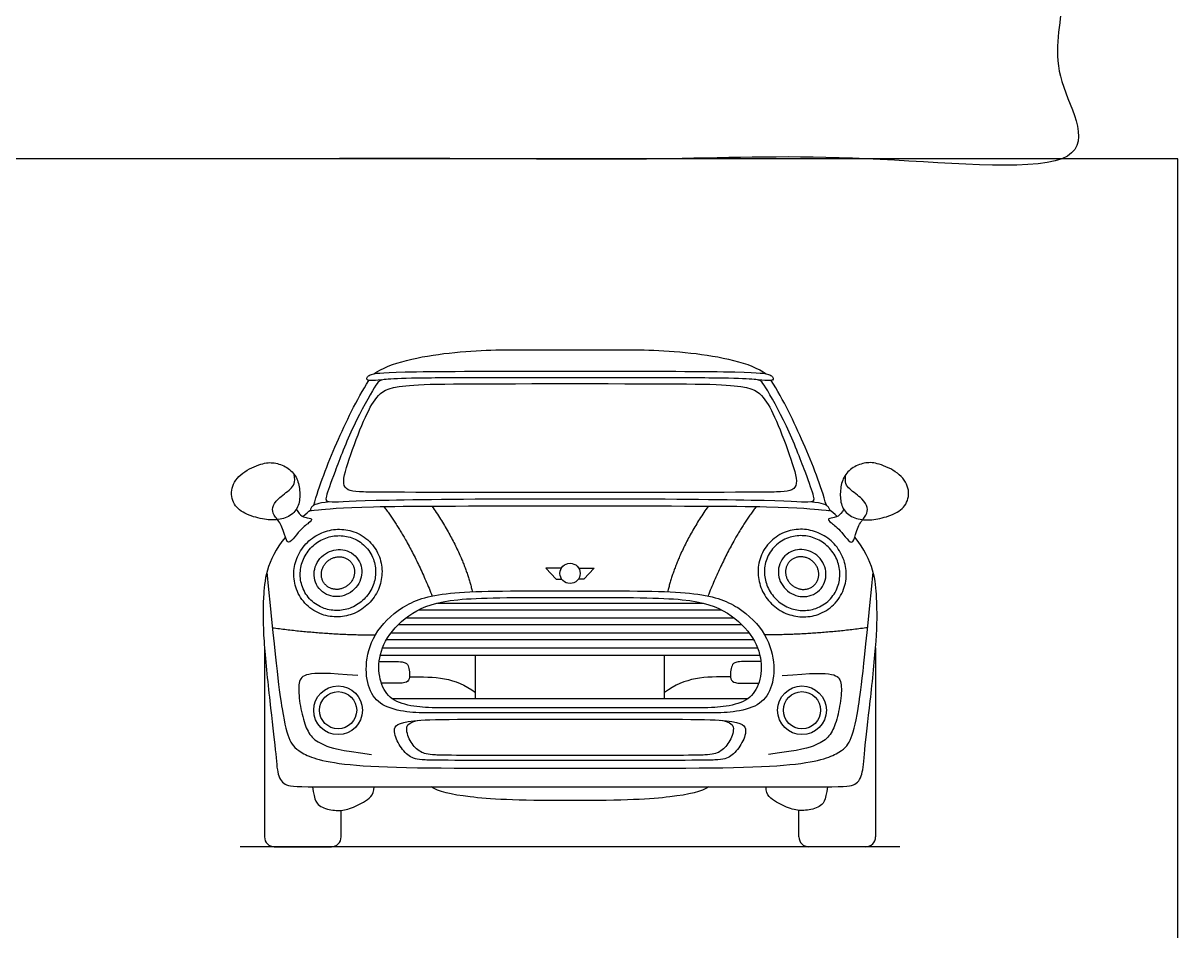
# Model space of a CAD drawing. Header units: millimetres. Extents: x 0.5 to 46.1, y 0.3 to 28.2.
# Drawn here: x 4.889 to 8.191, y 21.181 to 23.776 of the extents above; entities that cross this region are included whole.
import ezdxf

# ---------------------------------------------------------------- set-up
doc = ezdxf.new("R2010")
doc.units = ezdxf.units.MM
for name, color, linetype, true_color in [('AG-DIAGRAM', 7, 'Continuous', 0xfecc66), ('AG-TRANSPORT', 7, 'Continuous', 0x66ccff), ('X-VPRT', 6, 'Continuous', 0xff00ff)]:
    doc.layers.add(name, color=color, linetype=linetype, true_color=true_color)

msp = doc.modelspace()

# ---------------------------------------------------------------- linework, layer by layer
at = {"layer": 'AG-DIAGRAM'}
msp.add_lwpolyline([(7.3959, 21.4215), (5.5104, 21.4215)], dxfattribs=at)
at = {"layer": 'AG-TRANSPORT'}
for points in [[(6.4282, 22.2175), (6.3841, 22.2175), (6.4137, 22.1864), (6.4294, 22.1864)], [(6.478, 22.2175), (6.5222, 22.2175), (6.4926, 22.1864), (6.4769, 22.1864)], [(6.021, 22.099), (6.4531, 22.099), (6.8852, 22.099)], [(6.0738, 22.118), (6.4531, 22.118), (6.8325, 22.118)], [(5.9624, 22.0564), (6.4531, 22.0564), (6.9439, 22.0564)], [(5.984, 22.0754), (6.4531, 22.0754), (6.9223, 22.0754)], [(5.9415, 22.0327), (6.4531, 22.0327), (6.9647, 22.0327)], [(5.9171, 21.9901), (6.4531, 21.9901), (6.9892, 21.9901)], [(5.9287, 22.0137), (6.4531, 22.0137), (6.9776, 22.0137)], [(5.9106, 21.9692), (6.4531, 21.9692), (6.9957, 21.9692)], [(6.1833, 21.8452), (6.1833, 21.9692)], [(6.723, 21.8452), (6.723, 21.9692)], [(5.9441, 21.8452), (6.4531, 21.8452), (6.9622, 21.8452)]]:
    msp.add_lwpolyline(points, dxfattribs=at)
for centre, radius in [((6.4531, 22.2029), 0.0289), ((5.79, 21.8116), 0.0697), ((5.79, 21.8116), 0.0531), ((7.1163, 21.8116), 0.0697), ((7.1163, 21.8116), 0.0531)]:
    msp.add_circle(centre, radius, dxfattribs=at)
for centre, start, end in [((5.6076, 21.4493), 180, 270), ((5.7709, 21.4493), 270, 360), ((7.1354, 21.4493), 180, 270), ((7.2987, 21.4493), 270, 0)]:
    msp.add_arc(centre, 0.0279, start, end, dxfattribs=at)
for points, knots in [([(5.8923, 22.7731), (5.9363, 22.8057), (6.1188, 22.8423), (6.3469, 22.8423), (6.3945, 22.8423), (6.4523, 22.8423), (6.5112, 22.8423), (6.5588, 22.8423), (6.7874, 22.8423), (6.97, 22.8057), (7.014, 22.7731)], [-1.886478, -1.886478, -1.886478, -1.886478, -1.27268, -0.63634, 0, 0, 0, 0.63634, 1.27268, 1.886478, 1.886478, 1.886478, 1.886478]), ([(5.7203, 22.3974), (5.7358, 22.4527), (5.7803, 22.5691), (5.8428, 22.6986), (5.878, 22.7546)], [0.021285, 0.021285, 0.021285, 0.021285, 0.667532, 1.27996, 1.27996, 1.27996, 1.27996]), ([(7.186, 22.3974), (7.1705, 22.4527), (7.126, 22.5691), (7.0635, 22.6986), (7.0283, 22.7546)], [0.021285, 0.021285, 0.021285, 0.021285, 0.667532, 1.27996, 1.27996, 1.27996, 1.27996]), ([(5.6705, 22.3862), (5.6809, 22.3656), (5.7058, 22.3606), (5.7174, 22.3592), (5.7099, 22.3487), (5.6778, 22.3277), (5.6485, 22.2804), (5.6341, 22.3209), (5.6274, 22.3451), (5.6042, 22.3706), (5.6008, 22.3905), (5.6139, 22.4152), (5.6587, 22.4448), (5.6684, 22.4622), (5.6646, 22.4857)], [0, 0, 0, 0, 0.105428, 0.210856, 0.316283, 0.421711, 0.527139, 0.527139, 0.655459, 0.783779, 0.9121, 1.04042, 1.16874, 1.29706, 1.29706, 1.29706, 1.29706]), ([(7.2358, 22.3862), (7.2254, 22.3656), (7.2005, 22.3606), (7.1889, 22.3592), (7.1963, 22.3487), (7.2285, 22.3277), (7.2578, 22.2804), (7.2722, 22.3209), (7.2789, 22.3451), (7.3021, 22.3706), (7.3054, 22.3905), (7.2924, 22.4152), (7.2476, 22.4448), (7.2379, 22.4622), (7.2417, 22.4857)], [0, 0, 0, 0, 0.105428, 0.210856, 0.316283, 0.421711, 0.527139, 0.527139, 0.655459, 0.783779, 0.9121, 1.04042, 1.16874, 1.29706, 1.29706, 1.29706, 1.29706]), ([(5.9155, 22.2025), (5.9162, 22.2185), (5.9109, 22.2526), (5.8823, 22.2968), (5.8378, 22.3244), (5.7886, 22.3318), (5.7411, 22.3211), (5.6999, 22.2936), (5.6716, 22.2527), (5.6604, 22.2047), (5.6682, 22.1548), (5.6968, 22.1106), (5.7412, 22.083), (5.7905, 22.0756), (5.838, 22.0863), (5.8792, 22.1138), (5.9075, 22.1547), (5.9149, 22.1868), (5.9155, 22.2025)], [0, 0, 0, 0, 0.158397, 0.332534, 0.505522, 0.661533, 0.813886, 0.976913, 1.140791, 1.295196, 1.453566, 1.627722, 1.800701, 1.956717, 2.109067, 2.272095, 2.435973, 2.590361, 2.590361, 2.590361, 2.590361]), ([(6.9908, 22.2025), (6.9901, 22.2185), (6.9954, 22.2526), (7.024, 22.2968), (7.0684, 22.3244), (7.1177, 22.3318), (7.1652, 22.3211), (7.2064, 22.2936), (7.2347, 22.2527), (7.2459, 22.2047), (7.2381, 22.1548), (7.2095, 22.1106), (7.1651, 22.083), (7.1158, 22.0756), (7.0683, 22.0863), (7.0271, 22.1138), (6.9988, 22.1547), (6.9914, 22.1868), (6.9908, 22.2025)], [0, 0, 0, 0, 0.158397, 0.332534, 0.505522, 0.661533, 0.813886, 0.976913, 1.140791, 1.295196, 1.453566, 1.627722, 1.800701, 1.956717, 2.109067, 2.272095, 2.435973, 2.590361, 2.590361, 2.590361, 2.590361]), ([(5.8973, 22.2032), (5.8978, 22.2169), (5.8933, 22.2458), (5.869, 22.2833), (5.8312, 22.3068), (5.7892, 22.3131), (5.7484, 22.304), (5.713, 22.2803), (5.6887, 22.2451), (5.6791, 22.2041), (5.6857, 22.1616), (5.71, 22.1241), (5.7478, 22.1006), (5.7899, 22.0943), (5.8306, 22.1034), (5.866, 22.1271), (5.8904, 22.1623), (5.8967, 22.1898), (5.8973, 22.2032)], [0, 0, 0, 0, 0.134804, 0.282548, 0.42952, 0.562708, 0.693464, 0.833797, 0.974682, 1.106797, 1.241574, 1.389335, 1.5363, 1.669493, 1.800246, 1.940581, 2.081463, 2.213569, 2.213569, 2.213569, 2.213569]), ([(7.009, 22.2032), (7.0085, 22.2169), (7.013, 22.2458), (7.0373, 22.2833), (7.0751, 22.3068), (7.1171, 22.3131), (7.1578, 22.304), (7.1933, 22.2803), (7.2176, 22.2451), (7.2271, 22.2041), (7.2205, 22.1616), (7.1963, 22.1241), (7.1585, 22.1006), (7.1164, 22.0943), (7.0757, 22.1034), (7.0402, 22.1271), (7.0159, 22.1623), (7.0095, 22.1898), (7.009, 22.2032)], [0, 0, 0, 0, 0.134804, 0.282548, 0.42952, 0.562708, 0.693464, 0.833797, 0.974682, 1.106797, 1.241574, 1.389335, 1.5363, 1.669493, 1.800246, 1.940581, 2.081463, 2.213569, 2.213569, 2.213569, 2.213569]), ([(5.8576, 22.2047), (5.858, 22.2132), (5.8552, 22.231), (5.8403, 22.2542), (5.8169, 22.2687), (5.7905, 22.2726), (5.7644, 22.2666), (5.7415, 22.2514), (5.7259, 22.2288), (5.7198, 22.2028), (5.7238, 22.1764), (5.7388, 22.1532), (5.7622, 22.1387), (5.7886, 22.1349), (5.8146, 22.1408), (5.8375, 22.156), (5.8532, 22.1786), (5.8573, 22.1962), (5.8576, 22.2047)], [0, 0, 0, 0, 0.083571, 0.17407, 0.264583, 0.348239, 0.432123, 0.523198, 0.614187, 0.697924, 0.781495, 0.871994, 0.962507, 1.046163, 1.130047, 1.221122, 1.312111, 1.395848, 1.395848, 1.395848, 1.395848]), ([(7.0487, 22.2047), (7.0483, 22.2132), (7.0511, 22.231), (7.066, 22.2542), (7.0894, 22.2687), (7.1158, 22.2726), (7.1419, 22.2666), (7.1647, 22.2514), (7.1804, 22.2288), (7.1865, 22.2028), (7.1825, 22.1764), (7.1675, 22.1532), (7.1441, 22.1387), (7.1177, 22.1349), (7.0917, 22.1408), (7.0688, 22.156), (7.0531, 22.1786), (7.049, 22.1962), (7.0487, 22.2047)], [0, 0, 0, 0, 0.083571, 0.17407, 0.264583, 0.348239, 0.432123, 0.523198, 0.614187, 0.697924, 0.781495, 0.871994, 0.962507, 1.046163, 1.130047, 1.221122, 1.312111, 1.395848, 1.395848, 1.395848, 1.395848]), ([(6.4531, 21.6824), (6.1271, 21.6824), (6.0552, 21.6824), (6.025, 21.6899), (5.9968, 21.7177), (5.981, 21.76), (5.9916, 21.7779), (6.0226, 21.7829)], [3.544065, 3.544065, 3.544065, 3.544065, 4.134742, 4.725419, 5.316097, 5.906774, 6.423953, 6.423953, 6.423953, 6.423953]), ([(6.8836, 21.7829), (6.9147, 21.7779), (6.9253, 21.76), (6.9095, 21.7177), (6.8813, 21.6899), (6.851, 21.6824), (6.7792, 21.6824), (6.4531, 21.6824)], [0.664176, 0.664176, 0.664176, 0.664176, 1.181355, 1.772032, 2.36271, 2.953387, 3.544065, 3.544065, 3.544065, 3.544065])]:
    msp.add_open_spline(points, degree=3, knots=knots, dxfattribs=at)
for points, degree in [([(6.4531, 22.7619), (6.3611, 22.7619), (6.1688, 22.7619), (5.9802, 22.7613), (5.9114, 22.7561), (5.9046, 22.7546), (5.8317, 22.6262), (5.7759, 22.4813), (5.752, 22.4141), (5.7561, 22.4037), (5.864, 22.4136), (6.2225, 22.4162), (6.4531, 22.4162)], 3), ([(5.9151, 22.7559), (5.8852, 22.7533), (5.8711, 22.7547), (5.8719, 22.7611), (5.8761, 22.768), (5.8854, 22.7724), (5.9342, 22.7808), (6.2857, 22.7808), (6.4531, 22.7808)], 3), ([(6.4531, 22.7808), (6.6206, 22.7808), (6.9721, 22.7808), (7.0208, 22.7724), (7.0302, 22.768), (7.0344, 22.7611), (7.0352, 22.7547), (7.0211, 22.7533), (6.9912, 22.7559)], 3), ([(6.4531, 22.4162), (6.6838, 22.4162), (7.0423, 22.4136), (7.1502, 22.4037), (7.1543, 22.4141), (7.1304, 22.4813), (7.0746, 22.6262), (7.0017, 22.7546), (6.9949, 22.7561), (6.9261, 22.7613), (6.7375, 22.7619), (6.5452, 22.7619), (6.4531, 22.7619)], 3), ([(6.4531, 22.4344), (5.9447, 22.4344), (5.8473, 22.4344), (5.7952, 22.4417), (5.8176, 22.522), (5.8655, 22.6491), (5.8989, 22.7098), (5.9421, 22.7452), (6.136, 22.7452), (6.4531, 22.7452)], 3), ([(6.4531, 22.7452), (6.7703, 22.7452), (6.9641, 22.7452), (7.0074, 22.7098), (7.0407, 22.6491), (7.0887, 22.522), (7.1111, 22.4417), (7.059, 22.4344), (6.9615, 22.4344), (6.4531, 22.4344)], 3), ([(5.6773, 22.4017), (5.6808, 22.4138), (5.6813, 22.4401), (5.6729, 22.4796), (5.6454, 22.5075), (5.6061, 22.521), (5.574, 22.5189), (5.5124, 22.4923), (5.4803, 22.4476), (5.4884, 22.3973), (5.5263, 22.3695), (5.5829, 22.3556), (5.6179, 22.3547), (5.6601, 22.3674), (5.6737, 22.3896), (5.6773, 22.4017)], 3), ([(7.229, 22.4017), (7.2255, 22.4138), (7.2249, 22.4401), (7.2334, 22.4796), (7.2609, 22.5075), (7.3002, 22.521), (7.3323, 22.5189), (7.3939, 22.4923), (7.426, 22.4476), (7.4179, 22.3973), (7.3799, 22.3695), (7.3234, 22.3556), (7.2884, 22.3547), (7.2462, 22.3674), (7.2326, 22.3896), (7.229, 22.4017)], 3), ([(5.7662, 22.4074), (5.728, 22.4028), (5.7145, 22.3952), (5.709, 22.3817), (5.7145, 22.3825), (5.836, 22.3956), (6.1395, 22.3956), (6.4531, 22.3956)], 3), ([(5.9207, 22.394), (5.9964, 22.2946), (6.059, 22.1381)], 2), ([(6.0584, 22.3952), (6.1475, 22.2651), (6.1738, 22.1503)], 2), ([(6.4531, 22.3956), (6.7668, 22.3956), (7.0702, 22.3956), (7.1918, 22.3825), (7.1973, 22.3817), (7.1918, 22.3952), (7.1783, 22.4028), (7.1401, 22.4074)], 3), ([(6.8479, 22.3952), (6.7588, 22.2651), (6.7324, 22.1503)], 2), ([(6.9856, 22.394), (6.9099, 22.2946), (6.8473, 22.1381)], 2), ([(5.689, 22.3655), (5.698, 22.3741), (5.7055, 22.38), (5.711, 22.3833)], 3), ([(7.2173, 22.3655), (7.2083, 22.3741), (7.2008, 22.38), (7.1953, 22.3833)], 3), ([(5.6392, 22.3065), (5.5835, 22.2377), (5.5745, 22.1221), (5.5751, 22.0256), (5.595, 21.8301), (5.613, 21.6847), (5.6156, 21.6242), (5.6381, 21.5933), (5.6896, 21.5927), (5.9868, 21.5927), (6.4531, 21.5927)], 3), ([(6.4531, 21.5927), (6.9195, 21.5927), (7.2167, 21.5927), (7.2681, 21.5933), (7.2907, 21.6242), (7.2932, 21.6847), (7.3112, 21.8301), (7.3312, 22.0256), (7.3318, 22.1221), (7.3228, 22.2377), (7.2671, 22.3065)], 3), ([(5.5864, 22.2062), (5.6138, 21.9274), (5.6305, 21.7949), (5.6511, 21.7183), (5.6781, 21.69), (5.7913, 21.6456), (6.1496, 21.6456), (6.4531, 21.6456)], 3), ([(6.4531, 21.6456), (6.7567, 21.6456), (7.115, 21.6456), (7.2282, 21.69), (7.2552, 21.7183), (7.2758, 21.7949), (7.2925, 21.9274), (7.3199, 22.2062)], 3), ([(6.4531, 21.8038), (6.2799, 21.8038), (6.0559, 21.8038), (5.9991, 21.8038), (5.9183, 21.8189), (5.8787, 21.8616), (5.8646, 21.9356), (5.8876, 22.0294), (5.9678, 22.1117), (6.0835, 22.1529), (6.2716, 22.1529), (6.4531, 22.1529)], 3), ([(6.4531, 21.8185), (6.2906, 21.8185), (6.0804, 21.8185), (6.0272, 21.8185), (5.9514, 21.8327), (5.9143, 21.8728), (5.9011, 21.9422), (5.9226, 22.0182), (5.9978, 22.0954), (6.1063, 22.134), (6.2828, 22.134), (6.4531, 22.134)], 3), ([(6.4531, 22.1529), (6.6347, 22.1529), (6.8228, 22.1529), (6.9385, 22.1117), (7.0187, 22.0294), (7.0417, 21.9356), (7.0276, 21.8616), (6.988, 21.8189), (6.9072, 21.8038), (6.8504, 21.8038), (6.6264, 21.8038), (6.4531, 21.8038)], 3), ([(6.4531, 22.134), (6.6235, 22.134), (6.7999, 22.134), (6.9084, 22.0954), (6.9837, 22.0182), (7.0052, 21.9422), (6.992, 21.8728), (6.9549, 21.8327), (6.8791, 21.8185), (6.8258, 21.8185), (6.6157, 21.8185), (6.4531, 21.8185)], 3), ([(5.6022, 22.0474), (5.7562, 22.0269), (5.8968, 22.0269)], 2), ([(7.304, 22.0474), (7.1501, 22.0269), (7.0095, 22.0269)], 2), ([(5.5797, 21.9901), (5.5797, 21.7197), (5.5797, 21.4493)], 2), ([(7.3265, 21.9901), (7.3265, 21.7197), (7.3265, 21.4493)], 2), ([(5.9075, 21.951), (5.9528, 21.951), (5.9824, 21.951), (5.9907, 21.9398), (5.9946, 21.9221), (5.9952, 21.9), (5.9841, 21.8886), (5.9619, 21.8886), (5.9139, 21.8886)], 3), ([(6.9988, 21.951), (6.9535, 21.951), (6.9239, 21.951), (6.9155, 21.9398), (6.9117, 21.9221), (6.9111, 21.9), (6.9222, 21.8886), (6.9443, 21.8886), (6.9924, 21.8886)], 3), ([(5.8462, 21.9106), (5.7586, 21.9184), (5.6919, 21.9179), (5.6758, 21.8945), (5.6779, 21.8408), (5.6919, 21.7752), (5.7102, 21.7356), (5.744, 21.7121), (5.793, 21.697), (5.8858, 21.6855)], 3), ([(5.9943, 21.9071), (6.0683, 21.9071), (6.1234, 21.9071), (6.1833, 21.862)], 3), ([(6.912, 21.9071), (6.838, 21.9071), (6.7829, 21.9071), (6.723, 21.862)], 3), ([(7.0601, 21.9106), (7.1477, 21.9184), (7.2143, 21.9179), (7.2305, 21.8945), (7.2284, 21.8408), (7.2143, 21.7752), (7.1961, 21.7356), (7.1622, 21.7121), (7.1133, 21.697), (7.0205, 21.6855)], 3), ([(6.4531, 21.6682), (6.1025, 21.6682), (6.0253, 21.6682), (5.9928, 21.6762), (5.9624, 21.7125), (5.9447, 21.7569), (5.9654, 21.7864), (6.1426, 21.7864), (6.4531, 21.7864)], 3), ([(6.4531, 21.7864), (6.7637, 21.7864), (6.9409, 21.7864), (6.9616, 21.7569), (6.9439, 21.7125), (6.9135, 21.6762), (6.881, 21.6682), (6.8038, 21.6682), (6.4531, 21.6682)], 3), ([(5.7171, 21.5929), (5.7223, 21.5516), (5.7369, 21.5338), (5.7812, 21.5234), (5.8155, 21.5255), (5.8635, 21.5484), (5.8927, 21.5672), (5.8927, 21.5927)], 3), ([(6.4531, 21.5531), (6.2954, 21.5531), (6.149, 21.562), (6.0761, 21.5787), (6.0563, 21.5927)], 3), ([(6.85, 21.5927), (6.8302, 21.5787), (6.7573, 21.562), (6.6109, 21.5531), (6.4531, 21.5531)], 3), ([(7.1892, 21.5929), (7.184, 21.5516), (7.1694, 21.5338), (7.1251, 21.5234), (7.0907, 21.5255), (7.0428, 21.5484), (7.0136, 21.5672), (7.0136, 21.5927)], 3), ([(5.7988, 21.4493), (5.7988, 21.4873), (5.7988, 21.5252)], 2), ([(7.1075, 21.4493), (7.1075, 21.4873), (7.1075, 21.5252)], 2), ([(5.6076, 21.4215), (5.6893, 21.4215), (5.7709, 21.4215)], 2), ([(7.2987, 21.4215), (7.217, 21.4215), (7.1354, 21.4215)], 2)]:
    msp.add_open_spline(points, degree=degree, dxfattribs=at)
for points in [[(5.837, 22.2055), (5.8388, 22.2521), (5.7913, 22.2503), (5.7439, 22.2485), (5.7421, 22.2019), (5.7403, 22.1553), (5.7877, 22.1571), (5.8351, 22.1589), (5.837, 22.2055)], [(7.0693, 22.2055), (7.0675, 22.2521), (7.1149, 22.2503), (7.1624, 22.2485), (7.1642, 22.2019), (7.166, 22.1553), (7.1186, 22.1571), (7.0711, 22.1589), (7.0693, 22.2055)]]:
    msp.add_rational_spline(points, [1, 0.707106781187, 1, 0.707106781187, 1, 0.707106781187, 1, 0.707106781187, 1], degree=2, knots=[0, 0, 0, 0.2327248, 0.2327248, 0.4654496, 0.4654496, 0.6981743, 0.6981743, 0.9308991, 0.9308991, 0.9308991], dxfattribs=at)
at = {"layer": 'X-VPRT'}
msp.add_lwpolyline([(0.5711, 23.3882), (0.5711, 18.8162), (8.1911, 18.8162), (8.1911, 23.3882)], close=True, dxfattribs=at)
msp.add_open_spline([(0.5711, 27.9602), (0.5711, 25.6742), (0.5711, 23.3882), (4.2153, 23.3882), (7.8595, 23.3882), (7.8595, 25.6742), (7.8595, 27.9602), (4.2153, 27.9602), (0.5711, 27.9602)], degree=2, knots=[0, 0, 0, 750, 750, 1500, 1500, 2250, 2250, 3000, 3000, 3000], dxfattribs=at)

doc.saveas('drawing.dxf')
